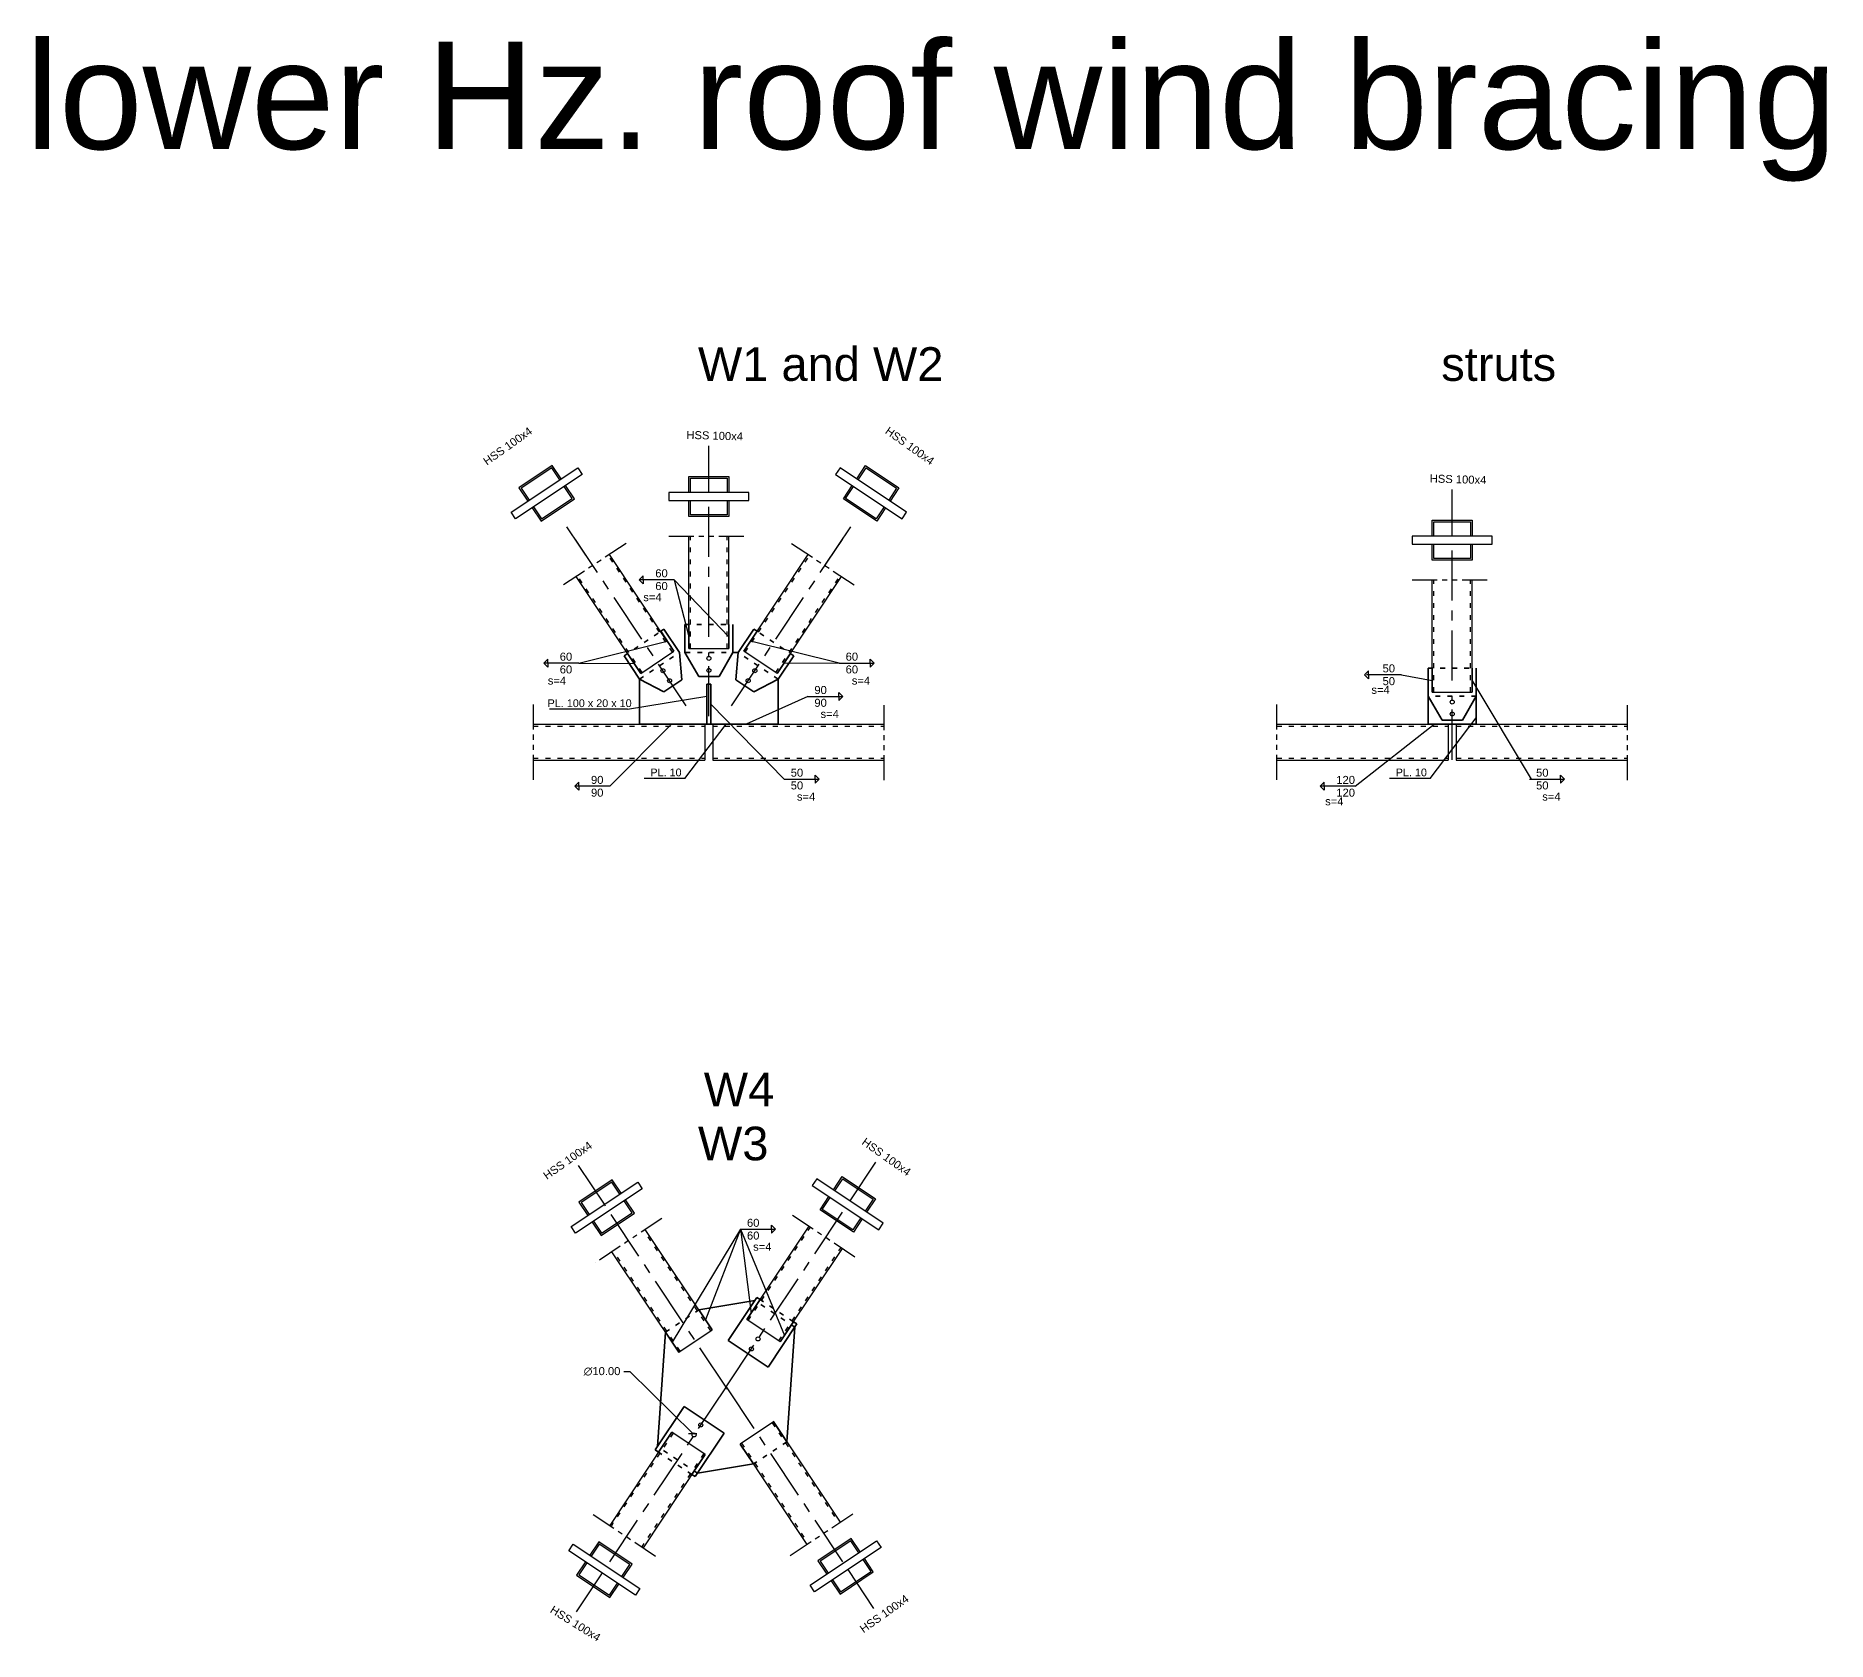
# Model space of a CAD drawing. Header units: inches. Extents: x -15 to 1885144, y -42615 to 866270.
# Drawn here: x 869545 to 874021, y 59365 to 63375 of the extents above; entities that cross this region are included whole.
import ezdxf

# ---------------------------------------------------------------- set-up
doc = ezdxf.new("R2010")
doc.units = ezdxf.units.IN
doc.header["$LTSCALE"] = 100
doc.header["$MEASUREMENT"] = 0
for name, pattern in [('CENTER', [2, 1.25, -0.25, 0.25, -0.25]), ('dash line', [30, 12, -18]), ('PHANTOM2', [1.25, 0.625, -0.125, 0.125, -0.125, 0.125, -0.125])]:
    doc.linetypes.add(name, pattern=pattern)
for name, color, linetype in [('bolt', 1, 'Continuous'), ('sections', 3, 'Continuous'), ('sections Dimensions', 6, 'Continuous'), ('text', 3, 'Continuous')]:
    doc.layers.add(name, color=color, linetype=linetype)
doc.layers.add('gusset plate', color=1, linetype='Continuous', lineweight=35)
doc.layers.add('weld', color=2, linetype='Continuous', lineweight=35)
doc.styles.get("Standard").update_dxf_attribs({"font": 'arial.ttf'})
doc.dimstyles.new('connections', dxfattribs={"dimtxt": 20, "dimasz": 15, "dimexe": 0.0625, "dimexo": 0.0625, "dimgap": 10, "dimtad": 0, "dimtih": 1, "dimtoh": 1, "dimzin": 0, "dimdsep": 46, "dimtxsty": 'Standard', "dimblk": 'OBLIQUE', "dimcen": 0.09, "dimse1": 1, "dimse2": 1, "dimclrd": 256, "dimclre": 256, "dimclrt": 256, "dimadec": 0, "dimazin": 0, "dimtfac": 1, "dimtofl": 0, "dimtmove": 0, "dimatfit": 3, "dimfxl": 1, "dimtfillclr": 256, "dimtolj": 1, "dimtzin": 0, "dimlwe": -1, "dimarcsym": 0})

# ---------------------------------------------------------------- blocks, each defined once
blk = doc.blocks.new('_Oblique')
at = {"color": 0, "linetype": 'ByBlock', "lineweight": -2}
blk.add_line((-0.5, -0.5), (0.5, 0.5), dxfattribs=at)
blk = doc.blocks.new('*D1100')
at = {"layer": 'Defpoints', "color": 0, "ltscale": 0.01, "transparency": 16777216}
for p in [(871186.2, 59883.6), (871193.3, 59876.5)]:
    blk.add_point(p, dxfattribs=at)
at = {"layer": 'sections Dimensions', "lineweight": -2, "ltscale": 0.01, "transparency": 16777216}
for p, q in [((871014.4, 60038.8), (871029.4, 60038.8)), ((871029.4, 60038.8), (871186.2, 59883.6))]:
    blk.add_line(p, q, dxfattribs=at)
at = {"layer": 'sections Dimensions', "ltscale": 0.01, "transparency": 16777216}
for p, q in [((871189.7, 59880.1), (871189.9, 59880.1)), ((871189.8, 59880), (871189.8, 59880.1))]:
    blk.add_line(p, q, dxfattribs=at)
at = {"layer": 'sections Dimensions', "lineweight": -2, "ltscale": 0.01, "transparency": 16777216, "xscale": 15, "yscale": 15, "zscale": 15, "rotation": 315.286451556898}
blk.add_blockref('_Oblique', (871186.2, 59883.6), dxfattribs=at)
at = {"layer": 'sections Dimensions', "ltscale": 0.01, "transparency": 16777216, "insert": (870959.8, 60038.8), "char_height": 20, "attachment_point": 5}
blk.add_mtext('\\A1;∅10.00', dxfattribs=at)

msp = doc.modelspace()

# ---------------------------------------------------------------- linework, layer by layer
at = {"layer": 'bolt', "ltscale": 10}
for centre in [(871226.643, 61819.598), (871111.765, 61788.835), (871226.643, 61789.598), (871341.521, 61788.835), (871128.406, 61763.874), (871324.88, 61763.874), (873084.067, 61710.621), (873084.067, 61680.621), (871349.556, 60119.707), (871332.915, 60094.745), (871206.428, 59905.015), (871189.787, 59880.053)]:
    msp.add_circle(centre, 5, dxfattribs=at)
at = {"layer": 'gusset plate', "ltscale": 10}
for p, q in [((871166.643, 61904.598), (871166.643, 61834.598)), ((871286.643, 61904.598), (871286.643, 61834.598)), ((871114.538, 61892.841), (871106.218, 61887.294)), ((871114.538, 61892.841), (871153.367, 61834.598)), ((871338.747, 61892.841), (871299.918, 61834.598)), ((871338.747, 61892.841), (871347.068, 61887.294)), ((871014.692, 61826.277), (871053.521, 61768.034)), ((871438.593, 61826.277), (871399.764, 61768.034)), ((871201.284, 61774.598), (871252.002, 61774.598)), ((873024.067, 61795.621), (873024.067, 61725.621)), ((873144.067, 61795.621), (873144.067, 61725.621)), ((871053.521, 61768.034), (871053.521, 61655.621)), ((871159.328, 61766.461), (871114.124, 61736.325)), ((871293.957, 61766.461), (871339.161, 61736.325)), ((871399.764, 61768.034), (871399.764, 61655.621)), ((871364.771, 61655.621), (871088.515, 61655.621)), ((873058.708, 61665.621), (873109.426, 61665.621)), ((871341.236, 60215.392), (871201.461, 60192.335)), ((871346.783, 60223.713), (871274.672, 60115.546)), ((871346.783, 60223.713), (871355.103, 60218.166)), ((871438.308, 60162.696), (871446.629, 60157.149)), ((871098.262, 59850.931), (871118.256, 60136.865)), ((871274.672, 60115.546), (871374.518, 60048.982)), ((871446.629, 60157.149), (871374.518, 60048.982)), ((871441.082, 60148.828), (871421.087, 59862.895)), ((871092.715, 59842.611), (871164.826, 59950.777)), ((871164.826, 59950.777), (871264.672, 59884.213)), ((871192.561, 59776.047), (871264.672, 59884.213)), ((871092.715, 59842.611), (871101.035, 59837.064)), ((871198.108, 59784.367), (871337.882, 59807.425)), ((871184.24, 59781.594), (871192.561, 59776.047))]:
    msp.add_line(p, q, dxfattribs=at)
at = {"layer": 'gusset plate', "linetype": 'dash line', "ltscale": 0.01}
for p, q in [((871166.643, 61904.598), (871286.643, 61904.598)), ((871014.692, 61826.277), (871106.218, 61887.294)), ((871438.593, 61826.277), (871347.068, 61887.294)), ((871053.521, 61768.034), (871153.367, 61834.598)), ((871299.918, 61834.598), (871153.367, 61834.598)), ((871399.764, 61768.034), (871299.918, 61834.598)), ((873024.067, 61795.621), (873144.067, 61795.621)), ((873144.067, 61725.621), (873024.067, 61725.621)), ((871441.082, 60148.828), (871341.236, 60215.392)), ((871438.308, 60162.696), (871355.103, 60218.166)), ((871118.256, 60136.865), (871201.461, 60192.335)), ((871198.108, 59784.367), (871098.262, 59850.931)), ((871421.087, 59862.895), (871337.882, 59807.425)), ((871184.24, 59781.594), (871101.035, 59837.064))]:
    msp.add_line(p, q, dxfattribs=at)
at = {"layer": 'gusset plate', "ltscale": 0.01}
for p, q in [((871153.367, 61834.598), (871159.328, 61766.461)), ((871166.643, 61834.598), (871201.284, 61774.598)), ((871286.643, 61834.598), (871252.002, 61774.598)), ((871299.918, 61834.598), (871293.957, 61766.461)), ((871053.521, 61768.034), (871114.124, 61736.325)), ((871221.643, 61655.621), (871221.643, 61755.621)), ((871221.643, 61755.621), (871231.643, 61755.621)), ((871231.643, 61655.621), (871231.643, 61755.621)), ((871399.764, 61768.034), (871339.161, 61736.325)), ((873024.067, 61725.621), (873058.708, 61665.621)), ((873024.067, 61725.621), (873024.067, 61655.621)), ((873144.067, 61725.621), (873109.426, 61665.621)), ((873144.067, 61655.621), (873144.067, 61725.621)), ((873024.067, 61655.621), (873144.067, 61655.621))]:
    msp.add_line(p, q, dxfattribs=at)
at = {"layer": 'sections', "linetype": 'CENTER'}
for p, q in [((871226.643, 62233.849), (871226.643, 62350.348)), ((873084.067, 62124.872), (873084.067, 62241.371)), ((871226.643, 61873.13), (871226.643, 62213.849)), ((870936.635, 62051.529), (870872.013, 62148.462)), ((871516.65, 62051.529), (871581.272, 62148.462)), ((871170.276, 61701.069), (870893.074, 62116.872)), ((871283.01, 61701.069), (871560.212, 62116.872)), ((873084.067, 61764.153), (873084.067, 62104.872)), ((871226.643, 61675.584), (871226.643, 61834.598)), ((873084.067, 61566.607), (873084.067, 61725.621)), ((870965.549, 60456.064), (870900.927, 60552.997)), ((871579.341, 60464.384), (871643.963, 60561.317)), ((871273.621, 59993.955), (870965.549, 60456.064)), ((871269.672, 59999.88), (871573.18, 60455.143)), ((871269.672, 59999.88), (870966.163, 59544.617)), ((871269.672, 59999.88), (871573.794, 59543.696)), ((870960.002, 59535.375), (870895.38, 59438.442)), ((871573.794, 59543.696), (871638.416, 59446.763))]:
    msp.add_line(p, q, dxfattribs=at)
at = {"layer": 'sections', "linetype": 'PHANTOM2'}
for p, q in [((871019.84, 62106.999), (870853.43, 61996.059)), ((871126.643, 62124.758), (871326.643, 62124.758)), ((871433.445, 62106.999), (871599.855, 61996.059)), ((872984.067, 62015.781), (873184.067, 62015.781)), ((870788.534, 61516.637), (870788.534, 61706.637)), ((871664.771, 61515.621), (871664.771, 61705.621)), ((872645.959, 61516.637), (872645.959, 61706.637)), ((873522.195, 61515.621), (873522.195, 61705.621)), ((871435.623, 60429.085), (871602.033, 60318.145)), ((871109.267, 60420.765), (870942.857, 60309.824)), ((870937.31, 59681.615), (871103.72, 59570.675)), ((871430.076, 59578.995), (871596.486, 59689.935))]:
    msp.add_line(p, q, dxfattribs=at)
at = {"layer": 'sections', "ltscale": 10}
for p, q in [((871176.643, 61873.13), (871176.643, 62124.758)), ((871276.643, 61873.13), (871276.643, 62124.758)), ((871123.673, 61861.111), (870978.238, 62079.264)), ((871329.612, 61861.111), (871475.048, 62079.264)), ((871040.468, 61805.641), (870895.033, 62023.794)), ((871412.817, 61805.641), (871558.253, 62023.794)), ((873034.067, 61764.153), (873034.067, 62015.781)), ((873134.067, 61764.153), (873134.067, 62015.781)), ((871056.295, 61781.901), (871139.5, 61837.371)), ((871396.991, 61781.901), (871313.786, 61837.371)), ((870788.534, 61655.621), (871088.515, 61655.621)), ((871364.771, 61655.621), (871664.771, 61655.621)), ((872645.959, 61655.621), (873024.067, 61655.621)), ((873134.067, 61655.621), (873522.195, 61655.621)), ((870788.534, 61565.621), (871216.653, 61565.621)), ((871236.653, 61565.621), (871664.771, 61565.621)), ((872645.959, 61565.621), (873074.077, 61565.621)), ((873094.077, 61565.621), (873522.195, 61565.621)), ((871234.743, 60142.412), (871067.664, 60393.03)), ((871337.648, 60191.983), (871477.226, 60401.35)), ((871420.853, 60136.513), (871560.431, 60345.88)), ((871152.35, 60085.723), (870984.459, 60337.56)), ((871405.026, 60112.773), (871321.821, 60168.243)), ((871151.538, 60086.942), (871234.743, 60142.412)), ((871387.805, 59912.818), (871304.6, 59857.348)), ((871386.993, 59914.037), (871554.884, 59662.2)), ((871118.49, 59863.247), (870978.912, 59653.88)), ((871217.522, 59831.517), (871134.317, 59886.987)), ((871304.6, 59857.348), (871471.679, 59606.73)), ((871201.695, 59807.777), (871062.117, 59598.41))]:
    msp.add_line(p, q, dxfattribs=at)
at = {"layer": 'sections', "linetype": 'dash line', "ltscale": 0.01}
for p, q in [((871180.643, 61844.598), (871180.643, 62124.758)), ((871272.643, 61844.598), (871272.643, 62124.758)), ((871136.172, 61835.153), (870974.91, 62077.045)), ((871317.114, 61835.153), (871478.376, 62077.045)), ((871059.623, 61784.12), (870898.361, 62026.013)), ((871393.663, 61784.12), (871554.925, 62026.013)), ((873038.067, 61735.621), (873038.067, 62015.781)), ((873130.067, 61735.621), (873130.067, 62015.781)), ((870788.534, 61650.621), (871216.643, 61650.621)), ((871236.643, 61650.621), (871664.771, 61650.621)), ((872645.959, 61650.621), (873074.068, 61650.621)), ((873094.068, 61650.621), (873522.195, 61650.621)), ((870788.534, 61570.621), (871216.652, 61570.621)), ((871236.652, 61570.621), (871664.771, 61570.621)), ((872645.959, 61570.621), (873074.076, 61570.621)), ((873094.076, 61570.621), (873522.195, 61570.621)), ((871231.415, 60140.193), (871064.336, 60390.811)), ((871325.149, 60166.024), (871480.554, 60399.131)), ((871154.866, 60089.16), (870987.787, 60339.778)), ((871401.698, 60114.992), (871557.103, 60348.099)), ((871384.477, 59910.599), (871551.556, 59659.981)), ((871137.645, 59884.768), (870982.24, 59651.661)), ((871307.928, 59859.567), (871475.007, 59608.949)), ((871214.194, 59833.736), (871058.789, 59600.629))]:
    msp.add_line(p, q, dxfattribs=at)
at = {"layer": 'sections', "ltscale": 0.01}
for p, q in [((871176.643, 61844.598), (871276.643, 61844.598)), ((873034.067, 61735.621), (873134.067, 61735.621)), ((871216.643, 61655.621), (871216.653, 61565.621)), ((871236.643, 61655.621), (871236.653, 61565.621)), ((873074.067, 61655.621), (873074.077, 61565.621)), ((873094.067, 61655.621), (873094.077, 61565.621))]:
    msp.add_line(p, q, dxfattribs=at)
at = {"layer": 'sections', "ltscale": 10}
for points in [[(870732.418, 62184.789), (870898.828, 62295.729), (870909.922, 62279.088), (870743.512, 62168.148)], [(871720.868, 62184.789), (871554.458, 62295.729), (871543.364, 62279.088), (871709.774, 62168.148)], [(871326.643, 62233.849), (871126.643, 62233.849), (871126.643, 62213.849), (871326.643, 62213.849)], [(873184.067, 62124.872), (872984.067, 62124.872), (872984.067, 62104.872), (873184.067, 62104.872)], [(871662.546, 60408.914), (871496.136, 60519.854), (871485.042, 60503.213), (871651.452, 60392.273)], [(870882.344, 60400.594), (871048.754, 60511.534), (871059.848, 60494.893), (870893.438, 60383.953)], [(871043.207, 59479.905), (870876.797, 59590.845), (870887.891, 59607.486), (871054.301, 59496.546)], [(871656.999, 59599.166), (871490.589, 59488.226), (871479.495, 59504.867), (871645.905, 59615.807)]]:
    msp.add_lwpolyline(points, close=True, dxfattribs=at)
for points in [[(870857.225, 62267.994), (870835.037, 62301.276), (870751.832, 62245.806), (870774.02, 62212.524)], [(870853.897, 62265.775), (870833.928, 62295.729), (870757.379, 62244.697), (870777.349, 62214.743)], [(871176.643, 62233.849), (871176.643, 62273.849), (871276.643, 62273.849), (871276.643, 62233.849)], [(871180.643, 62233.849), (871180.643, 62269.849), (871272.643, 62269.849), (871272.643, 62233.849)], [(871596.06, 62267.994), (871618.248, 62301.276), (871701.453, 62245.806), (871679.265, 62212.524)], [(871599.388, 62265.775), (871619.358, 62295.729), (871695.906, 62244.697), (871675.937, 62214.743)], [(870785.114, 62195.883), (870807.302, 62162.601), (870890.507, 62218.071), (870868.319, 62251.353)], [(870788.443, 62198.102), (870808.412, 62168.148), (870884.96, 62219.18), (870864.991, 62249.134)], [(871668.171, 62195.883), (871645.983, 62162.601), (871562.778, 62218.071), (871584.966, 62251.353)], [(871664.843, 62198.102), (871644.874, 62168.148), (871568.325, 62219.18), (871588.294, 62249.134)], [(871276.643, 62213.849), (871276.643, 62173.849), (871176.643, 62173.849), (871176.643, 62213.849)], [(871272.643, 62213.849), (871272.643, 62177.849), (871180.643, 62177.849), (871180.643, 62213.849)], [(873034.067, 62124.872), (873034.067, 62164.872), (873134.067, 62164.872), (873134.067, 62124.872)], [(873038.067, 62124.872), (873038.067, 62160.872), (873130.067, 62160.872), (873130.067, 62124.872)], [(873134.067, 62104.872), (873134.067, 62064.872), (873034.067, 62064.872), (873034.067, 62104.872)], [(873130.067, 62104.872), (873130.067, 62068.872), (873038.067, 62068.872), (873038.067, 62104.872)], [(871007.151, 60483.799), (870984.963, 60517.081), (870901.758, 60461.611), (870923.946, 60428.329)], [(871537.739, 60492.119), (871559.927, 60525.401), (871643.132, 60469.931), (871620.944, 60436.649)], [(871541.067, 60489.901), (871561.036, 60519.854), (871637.585, 60468.822), (871617.616, 60438.868)], [(871003.823, 60481.58), (870983.854, 60511.534), (870907.305, 60460.501), (870927.275, 60430.548)], [(871609.85, 60420.008), (871587.662, 60386.726), (871504.457, 60442.196), (871526.645, 60475.478)], [(871606.522, 60422.227), (871586.552, 60392.273), (871510.004, 60443.306), (871529.973, 60473.26)], [(870935.04, 60411.688), (870957.228, 60378.406), (871040.433, 60433.876), (871018.245, 60467.158)], [(870938.369, 60413.907), (870958.338, 60383.953), (871034.886, 60434.985), (871014.917, 60464.939)], [(871012.698, 59524.281), (871034.886, 59557.563), (870951.681, 59613.033), (870929.493, 59579.751)], [(871009.37, 59526.5), (871029.339, 59556.454), (870952.791, 59607.486), (870932.822, 59577.533)], [(871604.303, 59588.072), (871582.115, 59621.354), (871498.91, 59565.884), (871521.098, 59532.602)], [(871600.975, 59585.853), (871581.005, 59615.807), (871504.457, 59564.774), (871524.426, 59534.821)], [(870918.399, 59563.11), (870896.211, 59529.828), (870979.416, 59474.358), (871001.604, 59507.64)], [(870921.728, 59560.892), (870901.758, 59530.938), (870978.307, 59479.905), (870998.276, 59509.859)], [(871532.192, 59515.961), (871554.38, 59482.679), (871637.585, 59538.149), (871615.397, 59571.431)], [(871535.52, 59518.18), (871555.489, 59488.226), (871632.038, 59539.258), (871612.069, 59569.212)]]:
    msp.add_lwpolyline(points, dxfattribs=at)
at = {"layer": 'sections Dimensions'}
for p, q in [((871052.605, 62016.147), (871062.605, 62026.147)), ((871140.033, 62016.147), (871052.605, 62016.147)), ((871052.605, 62016.147), (871062.605, 62006.147)), ((871062.605, 62016.147), (871062.605, 62026.147)), ((871062.605, 62016.147), (871062.605, 62006.147)), ((870813.95, 61807.923), (870823.95, 61817.923)), ((870823.95, 61807.923), (870823.95, 61817.923)), ((871639.335, 61807.923), (871629.335, 61817.923)), ((871629.335, 61807.923), (871629.335, 61817.923)), ((870901.378, 61807.923), (870813.95, 61807.923)), ((870813.95, 61807.923), (870823.95, 61797.923)), ((870823.95, 61807.923), (870823.95, 61797.923)), ((871551.908, 61807.923), (871639.335, 61807.923)), ((871639.335, 61807.923), (871629.335, 61797.923)), ((871629.335, 61807.923), (871629.335, 61797.923)), ((872865.01, 61778.61), (872875.01, 61788.61)), ((872865.01, 61778.61), (872875.01, 61768.61)), ((872957.437, 61778.61), (872870.01, 61778.61)), ((872875.01, 61778.61), (872875.01, 61788.61)), ((872875.01, 61778.61), (872875.01, 61768.61)), ((871561.244, 61724.582), (871551.244, 61734.582)), ((871551.244, 61724.582), (871551.244, 61734.582)), ((871473.817, 61724.582), (871561.244, 61724.582)), ((871561.244, 61724.582), (871551.244, 61714.582)), ((871551.244, 61724.582), (871551.244, 61714.582)), ((870892.041, 61500.102), (870902.041, 61510.102)), ((870902.041, 61500.102), (870902.041, 61510.102)), ((871414.761, 61518.137), (871502.188, 61518.137)), ((871502.188, 61518.137), (871492.188, 61528.137)), ((871492.188, 61518.137), (871492.188, 61528.137)), ((871502.188, 61518.137), (871492.188, 61508.137)), ((871492.188, 61518.137), (871492.188, 61508.137)), ((872754.466, 61500.102), (872764.466, 61510.102)), ((872764.466, 61500.102), (872764.466, 61510.102)), ((873277.185, 61518.137), (873364.612, 61518.137)), ((873364.612, 61518.137), (873354.612, 61528.137)), ((873354.612, 61518.137), (873354.612, 61528.137)), ((873364.612, 61518.137), (873354.612, 61508.137)), ((873354.612, 61518.137), (873354.612, 61508.137)), ((870979.469, 61500.102), (870892.041, 61500.102)), ((870892.041, 61500.102), (870902.041, 61490.102)), ((870902.041, 61500.102), (870902.041, 61490.102)), ((872841.893, 61500.102), (872754.466, 61500.102)), ((872754.466, 61500.102), (872764.466, 61490.102)), ((872764.466, 61500.102), (872764.466, 61490.102)), ((871305.389, 60393.805), (871392.816, 60393.805)), ((871392.816, 60393.805), (871382.816, 60403.805)), ((871382.816, 60393.805), (871382.816, 60403.805)), ((871392.816, 60393.805), (871382.816, 60383.805)), ((871382.816, 60393.805), (871382.816, 60383.805))]:
    msp.add_line(p, q, dxfattribs=at)
at = {"layer": 'sections Dimensions', "ltscale": 0.01}
for p, q in [((871140.033, 62016.147), (871176.643, 61874.598)), ((871140.033, 62016.147), (871276.643, 61873.13)), ((870901.378, 61807.923), (871122.859, 61862.333)), ((871551.908, 61807.923), (871330.427, 61862.333)), ((872957.437, 61778.61), (873034.067, 61764.153)), ((873282.185, 61518.137), (873134.067, 61765.621)), ((871023.679, 61692.458), (871221.643, 61725.233)), ((871414.761, 61518.137), (871231.643, 61705.621)), ((871166.34, 61519.555), (871269.63, 61655.621)), ((873028.765, 61519.555), (873144.067, 61671.445))]:
    msp.add_line(p, q, dxfattribs=at)
at = {"layer": 'sections Dimensions', "ltscale": 10}
for p, q in [((870901.378, 61807.923), (871039.654, 61806.863)), ((871551.908, 61807.923), (871413.632, 61806.863)), ((871023.679, 61692.458), (870828.118, 61692.458)), ((871473.817, 61724.582), (871319.771, 61655.621)), ((870979.469, 61500.102), (871133.515, 61655.621)), ((872841.893, 61500.102), (873039.302, 61655.621)), ((871166.34, 61519.555), (871065.01, 61519.555)), ((873028.765, 61519.555), (872927.435, 61519.555)), ((871305.389, 60393.805), (871134.897, 60111.903)), ((871305.389, 60393.805), (871218.102, 60167.373)), ((871305.389, 60393.805), (871332.101, 60183.662)), ((871305.389, 60393.805), (871415.306, 60128.192))]:
    msp.add_line(p, q, dxfattribs=at)
at = {"layer": 'weld', "ltscale": 10}
for p, q in [((871176.643, 61844.598), (871176.643, 61904.598)), ((871276.643, 61844.598), (871276.643, 61904.598)), ((871139.5, 61837.371), (871106.218, 61887.294)), ((871313.786, 61837.371), (871347.068, 61887.294)), ((871056.295, 61781.901), (871023.013, 61831.824)), ((871396.991, 61781.901), (871430.273, 61831.824)), ((873034.067, 61735.621), (873034.067, 61795.621)), ((873134.067, 61735.621), (873134.067, 61795.621)), ((871053.521, 61655.621), (871143.521, 61655.621)), ((871399.764, 61655.621), (871309.764, 61655.621)), ((871321.821, 60168.243), (871355.103, 60218.166)), ((871234.743, 60142.412), (871201.461, 60192.335)), ((871405.026, 60112.773), (871438.308, 60162.696)), ((871151.538, 60086.942), (871118.256, 60136.865)), ((871387.805, 59912.818), (871421.087, 59862.895)), ((871134.317, 59886.987), (871101.035, 59837.064)), ((871304.6, 59857.348), (871337.882, 59807.425)), ((871217.522, 59831.517), (871184.24, 59781.594))]:
    msp.add_line(p, q, dxfattribs=at)
at = {"layer": 'weld', "ltscale": 0.01}
msp.add_line((873024.067, 61655.621), (873144.067, 61655.621), dxfattribs=at)

# ---------------------------------------------------------------- texts
at = {"layer": 'sections', "linetype": 'CENTER'}
msp.add_text('lower Hz. roof wind bracing', height=268.63533, dxfattribs=at).set_placement((869519.626, 63091.7))
at = {"layer": 'sections Dimensions', "linetype": 'dash line'}
for s, rotation, p in [('HSS 100x4', 35.366222, (870672.055, 62300.884)), ('HSS 100x4', 324.633778, (871665.252, 62383.203)), ('HSS 100x4', 358.323846, (871170.307, 62368.089)), ('HSS 100x4', 358.323846, (873027.732, 62259.112)), ('s=4', 0, (872882.096, 61731.178)), ('s=4', 0, (872766.552, 61452.67)), ('HSS 100x4', 35.366222, (870821.981, 60516.689)), ('HSS 100x4', 324.633778, (871606.93, 60607.328)), ('HSS 100x4', 327.986087, (870828.062, 59437.972)), ('HSS 100x4', 35.366222, (871612.959, 59384.442))]:
    msp.add_text(s, height=20, rotation=rotation, dxfattribs=at).set_placement(p)
for s, p in [('60', (871092.764, 62022.22)), ('60 ', (871092.764, 61990.334)), ('s=4', (871062.812, 61962.502)), ('60', (870854.109, 61813.995)), ('60', (871568.385, 61813.995)), ('s=4', (870824.157, 61754.277)), ('60 ', (870854.109, 61782.11)), ('60 ', (871568.385, 61782.11)), ('s=4', (871583.794, 61754.277)), ('50', (872910.059, 61784.682)), ('50', (872910.059, 61752.797)), ('90', (871490.294, 61730.654)), ('90', (871490.294, 61698.769)), ('s=4', (871505.703, 61670.936)), ('90', (870932.091, 61506.174)), ('50', (871431.238, 61524.209)), ('50', (871431.238, 61492.324)), ('120', (872794.515, 61506.174)), ('50', (873293.662, 61524.209)), ('50', (873293.662, 61492.324)), ('90', (870932.091, 61474.288)), ('s=4', (871446.647, 61464.492)), ('120', (872794.515, 61474.288)), ('s=4', (873309.071, 61464.492)), ('60', (871321.866, 60399.877)), ('60 ', (871321.866, 60367.992)), ('s=4', (871337.275, 60340.159))]:
    msp.add_text(s, height=20, dxfattribs=at).set_placement(p)
at = {"layer": 'sections Dimensions', "ltscale": 10}
for s, height, p in [('PL. 100 x 20 x 10', 19.32002, (870823.69, 61698.076)), ('PL. 10', 19.32, (871080.44, 61525.173)), ('PL. 10', 19.32, (872942.864, 61525.173))]:
    msp.add_text(s, height=height, dxfattribs=at).set_placement(p)
at = {"layer": 'text', "ltscale": 10}
for s, p in [('W1 and W2', (871199.32, 62512.841)), ('struts', (873056.745, 62512.841)), ('W4', (871213.881, 60701.054)), ('W3', (871199.32, 60565.949))]:
    msp.add_text(s, height=84.0663, dxfattribs=at).set_placement(p)

# ---------------------------------------------------------------- dimensions: what is measured, and where the dimension line sits
at = {"layer": 'sections Dimensions', "ltscale": 0.01}
dim = msp.add_diameter_dim_2p(p1=(871193.34, 59876.535), p2=(871186.234, 59883.571), dimstyle='connections', dxfattribs=at)
dim.commit()
dim.dimension.update_dxf_attribs({"geometry": '*D1100', "text_midpoint": (870959.809, 60038.845), "dimtype": 163})

doc.saveas('drawing.dxf')
